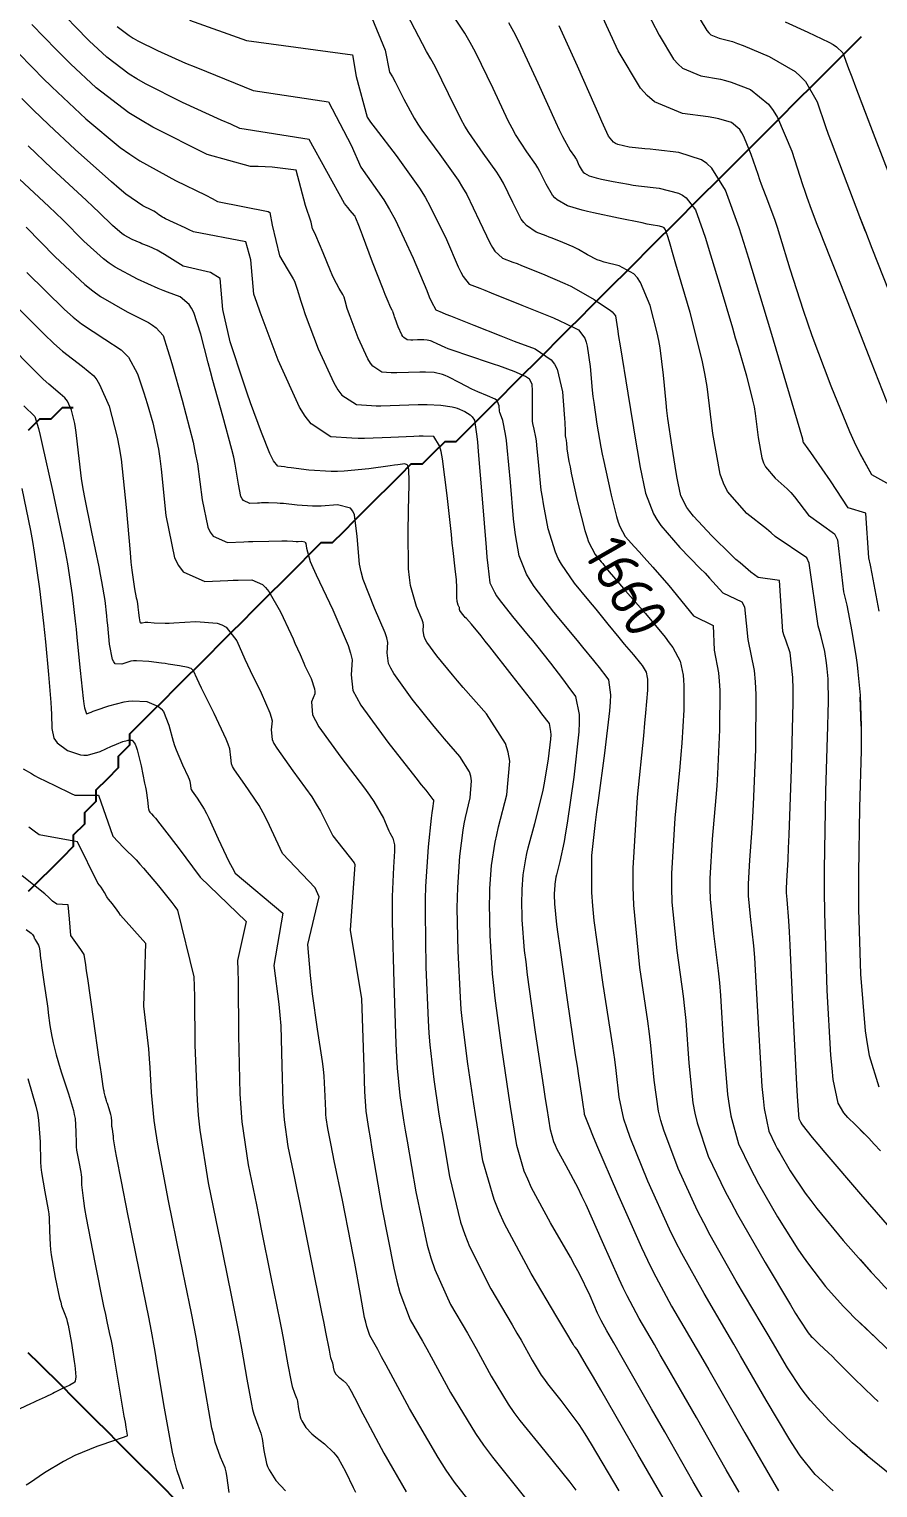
# Model space of a CAD drawing. Header units: millimetres. Extents: x 837475 to 838477, y 1189012 to 1191015.
# Drawn here: x 837751.1 to 837826.5, y 1190427 to 1190556.6 of the extents above; entities that cross this region are included whole.
import ezdxf

# ---------------------------------------------------------------- set-up
doc = ezdxf.new("R2010")
doc.units = ezdxf.units.MM
doc.header["$LTSCALE"] = 0.3
doc.layers.add('COTAS 10', color=7, linetype='Continuous', lineweight=9, true_color=0x6e3e2d)
doc.layers.add('COTAS INT', color=7, linetype='Continuous', lineweight=5, true_color=0x9fa19f)
doc.layers.add('DRENAJE', color=5, linetype='Continuous', lineweight=25)
doc.styles.get("Standard").update_dxf_attribs({"font": 'isocp2.shx', "bigfont": '@extfont2.shx'})

msp = doc.modelspace()

# ---------------------------------------------------------------- linework, layer by layer
at = {"layer": 'COTAS 10'}
for points in [[(837793.69, 1190557.23), (837794.12, 1190556.44), (837794.56, 1190555.58), (837796.29, 1190551.87), (837797.86, 1190548.4), (837798.19, 1190547.69), (837798.48, 1190547.1), (837799.17, 1190545.86), (837799.54, 1190545.34), (837799.63, 1190545.19), (837799.71, 1190545.05), (837799.97, 1190544.51), (837800.24, 1190544.05), (837800.33, 1190543.95), (837800.44, 1190543.86), (837800.86, 1190543.62), (837801.48, 1190543.44), (837801.7, 1190543.38), (837801.94, 1190543.32), (837802.99, 1190543.1), (837804.33, 1190542.86), (837804.76, 1190542.79), (837805.22, 1190542.73), (837807.06, 1190542.51), (837808.78, 1190542.08), (837809.15, 1190541.89), (837809.47, 1190541.66), (837810.29, 1190540.58), (837810.95, 1190538.76), (837811.17, 1190538.06), (837811.42, 1190537.28), (837812.48, 1190533.77), (837813.57, 1190530.09), (837813.83, 1190529.2), (837814.08, 1190528.37), (837814.82, 1190525.83), (837815.37, 1190523.67), (837815.49, 1190523.08), (837815.59, 1190522.49), (837815.85, 1190520.36), (837816.18, 1190518.53), (837816.33, 1190518.11), (837816.51, 1190517.74), (837817.37, 1190516.74), (837818.45, 1190515.8), (837818.77, 1190515.46), (837819.09, 1190515.08), (837820.33, 1190513.44), (837822.65, 1190511.79), (837822.91, 1190511.26), (837823.43, 1190506.64), (837823.58, 1190506.05), (837823.73, 1190505.44), (837824.19, 1190503.11), (837824.55, 1190500.76), (837824.64, 1190500.14), (837824.71, 1190499.53), (837824.92, 1190497.44), (837825.01, 1190494.69), (837825.01, 1190493.66), (837825, 1190492.52), (837824.87, 1190487.44), (837824.77, 1190481.63), (837824.77, 1190480.02), (837824.78, 1190478.42), (837824.95, 1190472.64), (837825.36, 1190467.6), (837825.53, 1190466.46), (837825.72, 1190465.43), (837826.59, 1190462.64)], [(837818.26, 1190557.29), (837820.28, 1190556.38), (837822.14, 1190555.49), (837822.51, 1190555.28), (837822.81, 1190555.09), (837823.37, 1190554.56), (837823.89, 1190553.14), (837824.17, 1190552.4), (837824.51, 1190551.51), (837826.23, 1190547.01), (837828.32, 1190541.56)], [(837758.94, 1190556.88), (837759.99, 1190556.09), (837760.36, 1190555.85), (837760.77, 1190555.62), (837762.51, 1190554.74), (837765.01, 1190553.64), (837765.9, 1190553.27), (837766.86, 1190552.88), (837771.01, 1190551.21), (837777.71, 1190550.2), (837779.71, 1190546.35), (837780.57, 1190544.38), (837782.6, 1190541.47), (837783.11, 1190540.61), (837783.61, 1190539.72), (837785.21, 1190536.3), (837786.42, 1190533.42), (837786.65, 1190532.86), (837786.85, 1190532.42), (837787.22, 1190531.69), (837787.8, 1190531.46), (837788.13, 1190531.32), (837788.53, 1190531.16), (837790.6, 1190530.33), (837792.99, 1190529.39), (837793.6, 1190529.15), (837794.18, 1190528.93), (837796.06, 1190528.23), (837797.48, 1190527.27), (837797.77, 1190526.88), (837798.01, 1190526.44), (837798.49, 1190524.41), (837798.63, 1190522.44), (837798.66, 1190522.03), (837798.68, 1190521.68), (837798.71, 1190520.93), (837798.71, 1190520.62), (837798.72, 1190520.55), (837798.72, 1190520.5), (837798.76, 1190520.34), (837798.8, 1190520.12), (837798.82, 1190520.02), (837798.83, 1190519.9), (837798.88, 1190519.34), (837799.05, 1190518.21), (837799.15, 1190517.74), (837799.25, 1190517.19), (837799.78, 1190514.76), (837799.81, 1190514.64), (837800.46, 1190512.09), (837800.63, 1190511.55), (837800.8, 1190511.08), (837801.38, 1190509.95), (837801.91, 1190509.31), (837802.05, 1190509.14), (837802.19, 1190508.98), (837802.64, 1190508.42), (837803.39, 1190507.53), (837803.72, 1190507.15), (837804.09, 1190506.72), (837805.85, 1190504.7), (837807.6, 1190502.6), (837807.96, 1190502.11), (837808.27, 1190501.68), (837808.94, 1190500.46), (837809.19, 1190499.23), (837809.22, 1190498.79), (837809.25, 1190498.3), (837809.25, 1190496.14), (837809.07, 1190493.17), (837808.99, 1190492.17), (837808.9, 1190491.08), (837808.46, 1190486.51), (837808.16, 1190481.6), (837808.16, 1190480.31), (837808.2, 1190479.05), (837808.63, 1190474.74), (837809.2, 1190470.7), (837809.32, 1190469.61), (837809.43, 1190468.53), (837809.7, 1190464.74), (837810.07, 1190461.21), (837810.24, 1190460.3), (837810.45, 1190459.42), (837811.43, 1190456.47), (837812.92, 1190453.34), (837813.45, 1190452.34), (837814.02, 1190451.29), (837816.47, 1190447.02), (837818.74, 1190443.24), (837819.19, 1190442.49), (837819.57, 1190441.88), (837820.29, 1190440.76), (837820.58, 1190440.45), (837820.68, 1190440.34), (837820.8, 1190440.23), (837821.29, 1190439.77), (837822.1, 1190438.99), (837822.42, 1190438.68), (837822.78, 1190438.32), (837824.39, 1190436.71), (837826.1, 1190435.05), (837826.52, 1190434.66)], [(837824.92, 1190550.42), (837826.23, 1190547.01)], [(837812.6, 1190423.21), (837810.1, 1190427.52), (837807.56, 1190431.96), (837806.4, 1190434), (837804.74, 1190436.91), (837803.54, 1190439), (837803.27, 1190439.46), (837803.04, 1190439.87), (837802.42, 1190440.93), (837801.92, 1190441.85), (837801.77, 1190442.17), (837801.6, 1190442.52), (837800.93, 1190444.04), (837799.95, 1190446.07), (837799.59, 1190446.75), (837799.19, 1190447.48), (837797.43, 1190450.53), (837795.74, 1190453.65), (837795.39, 1190454.42), (837795.09, 1190455.15), (837794.42, 1190457.43), (837794, 1190459.98), (837793.86, 1190460.88), (837793.71, 1190461.86), (837793.08, 1190466.09), (837792.49, 1190470.52), (837792.37, 1190471.63), (837792.27, 1190472.69), (837792.05, 1190476.09), (837792.01, 1190478.91), (837792.02, 1190479.6), (837792.04, 1190480.26), (837792.18, 1190482.32), (837792.51, 1190484.38), (837792.64, 1190485.04), (837792.8, 1190485.75), (837793.54, 1190488.59), (837793.8, 1190491.58), (837793.65, 1190492.38), (837793.41, 1190493.15), (837791.73, 1190495.8), (837789.66, 1190498.14), (837789.17, 1190498.71), (837788.71, 1190499.25), (837787.33, 1190500.93), (837786.44, 1190502.16), (837786.29, 1190502.42), (837786.18, 1190502.65), (837786.12, 1190503.16), (837786.15, 1190503.67), (837786.1, 1190503.88), (837786.02, 1190504.13), (837785.5, 1190505.32), (837784.97, 1190507.2), (837784.88, 1190507.9), (837784.81, 1190508.67), (837784.76, 1190512.07), (837784.84, 1190515.28), (837784.85, 1190515.92), (837784.85, 1190516.46), (837784.83, 1190517.52), (837784.75, 1190517.83), (837784.72, 1190517.88), (837784.68, 1190517.93), (837784.49, 1190518), (837783.86, 1190517.93), (837783.55, 1190517.89), (837783.17, 1190517.83), (837781.29, 1190517.56), (837779.08, 1190517.35), (837778.49, 1190517.32), (837777.92, 1190517.32), (837775.95, 1190517.46), (837774.38, 1190517.66), (837774.05, 1190517.7), (837773.78, 1190517.74), (837773.2, 1190517.81), (837772.81, 1190518.28), (837772.66, 1190518.57), (837772.5, 1190518.93), (837771.74, 1190520.79), (837770.78, 1190523.43), (837770.48, 1190524.28), (837770.17, 1190525.19), (837768.95, 1190528.87), (837768.3, 1190531.72), (837768.08, 1190534.49), (837767.22, 1190535.02), (837764.79, 1190535.59), (837763.14, 1190536.61), (837762.79, 1190536.82), (837762.49, 1190536.99), (837761.77, 1190537.34), (837761.29, 1190537.52), (837761.13, 1190537.58), (837760.96, 1190537.65), (837760.27, 1190537.95), (837759.54, 1190538.35), (837759.35, 1190538.48), (837759.16, 1190538.62), (837758.52, 1190539.19), (837757.33, 1190540.35), (837756.79, 1190540.86), (837756.16, 1190541.45), (837753.13, 1190544.26), (837751.02, 1190546.27)], [(837791.58, 1190424.04), (837788.89, 1190427.5), (837788.16, 1190428.56), (837787.44, 1190429.67), (837784.89, 1190434.04), (837782.83, 1190437.88), (837782.41, 1190438.64), (837782.07, 1190439.28), (837781.38, 1190440.53), (837781.1, 1190441.34), (837781.01, 1190441.71), (837780.91, 1190442.14), (837780.53, 1190444.18), (837780.03, 1190446.95), (837779.86, 1190447.84), (837779.68, 1190448.77), (837778.93, 1190452.57), (837778.21, 1190456.06), (837777.93, 1190457.44), (837777.63, 1190458.93), (837777.49, 1190459.88), (837777.47, 1190460.18), (837777.45, 1190460.51), (837777.41, 1190461.81), (837777.31, 1190463.59), (837777.24, 1190464.21), (837777.16, 1190464.88), (837776.73, 1190467.77), (837776.28, 1190470.89), (837776.18, 1190471.72), (837776.09, 1190472.52), (837775.87, 1190475.28), (837776.87, 1190479.51), (837776.5, 1190480.31), (837773.6, 1190483.36), (837772.25, 1190486.3), (837771.89, 1190486.99), (837771.53, 1190487.63), (837770.28, 1190489.52), (837769.34, 1190490.82), (837769.18, 1190491.1), (837769.07, 1190491.34), (837769.01, 1190491.9), (837768.93, 1190492.69), (837768.79, 1190493.08), (837768.61, 1190493.54), (837767.55, 1190495.81), (837766.43, 1190498.07), (837766.21, 1190498.52), (837766.03, 1190498.89), (837765.72, 1190499.6), (837765.5, 1190499.81), (837765.38, 1190499.86), (837765.23, 1190499.91), (837764.46, 1190500.06), (837763.47, 1190500.21), (837763.18, 1190500.25), (837762.88, 1190500.29), (837761.74, 1190500.45), (837760.65, 1190500.51), (837760.39, 1190500.49), (837760.13, 1190500.46), (837759.35, 1190500.19), (837758.76, 1190500.23), (837758.63, 1190500.4), (837758.52, 1190500.62), (837758.25, 1190501.98), (837758.09, 1190503.66), (837758.05, 1190504.09), (837758, 1190504.5), (837757.85, 1190505.85), (837757.58, 1190507.54), (837757.46, 1190508.17), (837757.33, 1190508.86), (837756.68, 1190511.94), (837756.03, 1190515.17), (837755.89, 1190515.96), (837755.77, 1190516.7), (837755.49, 1190519), (837755.3, 1190520.79), (837755.23, 1190521.22), (837755.16, 1190521.61), (837754.86, 1190522.77), (837754.51, 1190523.57), (837754.4, 1190523.74), (837754.29, 1190523.89), (837753.87, 1190524.24), (837752.85, 1190525.08), (837752.37, 1190525.54), (837751.8, 1190526.09), (837749.01, 1190528.93)], [(837825.01, 1190494.69), (837824.92, 1190497.27)], [(837764.83, 1190426.86), (837764.22, 1190428.58), (837764.04, 1190429.31), (837763.85, 1190430.15), (837763.13, 1190434.08), (837762.49, 1190437.95), (837762.36, 1190438.74), (837762.24, 1190439.43), (837761.98, 1190440.9), (837761.73, 1190442.15), (837761.49, 1190443.3), (837760.9, 1190446.23), (837760.22, 1190449.57), (837760.05, 1190450.44), (837759.88, 1190451.3), (837759.3, 1190454.21), (837758.86, 1190456.48), (837758.77, 1190456.93), (837758.71, 1190457.3), (837758.61, 1190458), (837758.6, 1190458.22), (837758.59, 1190458.29), (837758.58, 1190458.37), (837758.53, 1190458.68), (837758.47, 1190459.02), (837758.46, 1190459.11), (837758.45, 1190459.21), (837758.44, 1190459.55), (837758.42, 1190459.94), (837758.4, 1190460.05), (837758.37, 1190460.18), (837758.23, 1190460.67), (837758.06, 1190461.16), (837758.02, 1190461.28), (837757.98, 1190461.4), (837757.86, 1190461.8), (837757.78, 1190462.16), (837757.76, 1190462.25), (837757.74, 1190462.34), (837757.69, 1190462.66), (837757.53, 1190463.77), (837757.45, 1190464.36), (837757.34, 1190465.07), (837756.82, 1190468.69), (837756.31, 1190472.25), (837756.21, 1190472.93), (837756.13, 1190473.49), (837756.01, 1190474.39), (837755.82, 1190474.67), (837755.71, 1190474.84), (837755.56, 1190475.04), (837754.81, 1190476.09), (837754.69, 1190477.56), (837754.58, 1190478.8), (837753.58, 1190478.87), (837753.17, 1190479.15), (837752.87, 1190479.46), (837752.49, 1190479.8), (837750.49, 1190481.39)]]:
    msp.add_lwpolyline(points, dxfattribs=at)
at = {"layer": 'COTAS INT'}
for points in [[(837828.36, 1190449.21), (837824.98, 1190453.09), (837821.81, 1190456.8), (837821.19, 1190457.54), (837820.69, 1190458.14), (837819.8, 1190459.25), (837819.65, 1190459.49), (837819.62, 1190459.55), (837819.59, 1190459.61), (837819.5, 1190459.79), (837819.38, 1190461.35), (837819.33, 1190462.27), (837819.27, 1190463.4), (837818.98, 1190469.27), (837818.69, 1190475.23), (837818.63, 1190476.41), (837818.57, 1190477.4), (837818.43, 1190479.27), (837818.37, 1190479.87), (837818.37, 1190480.04), (837818.37, 1190480.22), (837818.41, 1190480.9), (837818.52, 1190482.85), (837818.56, 1190483.84), (837818.61, 1190485.02), (837818.83, 1190490.87), (837818.96, 1190496.78), (837818.96, 1190497.99), (837818.94, 1190499.02), (837818.71, 1190501.2), (837818.31, 1190502.34), (837818.18, 1190502.71), (837818.04, 1190503.1), (837817.74, 1190507.64), (837815.85, 1190507.92), (837815.22, 1190508.39), (837814.25, 1190509.2), (837813.89, 1190509.52), (837813.49, 1190509.89), (837811.75, 1190511.6), (837810.11, 1190513.36), (837809.78, 1190513.76), (837809.51, 1190514.13), (837808.98, 1190515.16), (837808.75, 1190516.3), (837808.67, 1190516.75), (837808.59, 1190517.24), (837808.22, 1190519.49), (837807.85, 1190522.05), (837807.76, 1190522.75), (837807.68, 1190523.44), (837807.45, 1190525.89), (837807.15, 1190528.31), (837807.03, 1190528.98), (837806.9, 1190529.66), (837806.28, 1190532.1), (837805.42, 1190534.14), (837805.13, 1190534.55), (837804.81, 1190534.9), (837803.5, 1190535.62), (837802.18, 1190535.95), (837801.86, 1190536.05), (837801.57, 1190536.16), (837800.69, 1190536.6), (837799.9, 1190537.06), (837799.67, 1190537.18), (837799.43, 1190537.3), (837798.51, 1190537.7), (837797.55, 1190538.07), (837797.29, 1190538.17), (837797.04, 1190538.27), (837796.13, 1190538.59), (837795.27, 1190539.19), (837795.04, 1190539.45), (837794.82, 1190539.76), (837794.07, 1190541.23), (837793.23, 1190542.97), (837792.95, 1190543.45), (837792.66, 1190543.93), (837791.44, 1190545.64), (837790.16, 1190547.47), (837789.82, 1190548.03), (837789.49, 1190548.62), (837788.36, 1190550.91), (837787.16, 1190553.33), (837786.79, 1190554), (837786.39, 1190554.67), (837784.32, 1190558.63)], [(837826.72, 1190456.94), (837826.17, 1190457.55), (837825.69, 1190458.07), (837824.5, 1190459.24), (837823.81, 1190459.9), (837823.64, 1190460.1), (837823.47, 1190460.32), (837822.96, 1190461.19), (837822.53, 1190463.28), (837822.42, 1190464.28), (837822.32, 1190465.45), (837821.98, 1190471.19), (837821.77, 1190478.1), (837821.76, 1190480.02), (837821.75, 1190481.95), (837821.88, 1190488.91), (837822.05, 1190494.69), (837822.08, 1190495.87), (837822.1, 1190496.86), (837822.09, 1190498.91), (837822, 1190499.8), (837821.97, 1190500.06), (837821.94, 1190500.32), (837821.78, 1190501.32), (837821.47, 1190502.65), (837821.34, 1190503.11), (837821.18, 1190503.62), (837820.39, 1190509.18), (837820.17, 1190509.66), (837817.38, 1190511.54), (837817.01, 1190511.89), (837816.61, 1190512.24), (837814.84, 1190513.6), (837813.15, 1190515.56), (837812.79, 1190516.29), (837812.49, 1190517.1), (837811.84, 1190520.72), (837811.33, 1190524.89), (837811.12, 1190526.05), (837810.89, 1190527.22), (837809.82, 1190531.46), (837808.56, 1190535.75), (837808.38, 1190536.38), (837807.98, 1190537.74), (837807.81, 1190538.3), (837807.77, 1190538.42), (837807.73, 1190538.53), (837807.63, 1190538.82), (837807.5, 1190539), (837807.44, 1190539.03), (837807.38, 1190539.06), (837807.11, 1190539.13), (837806.36, 1190539.26), (837805.99, 1190539.33), (837805.56, 1190539.42), (837803.46, 1190539.84), (837801.22, 1190540.33), (837800.7, 1190540.45), (837800.23, 1190540.57), (837798.92, 1190540.96), (837798.01, 1190541.47), (837797.8, 1190541.66), (837797.6, 1190541.88), (837797.02, 1190542.87), (837796.47, 1190544.01), (837796.29, 1190544.32), (837796.1, 1190544.63), (837795.31, 1190545.75), (837794.32, 1190547.28), (837794, 1190547.86), (837793.67, 1190548.51), (837792.33, 1190551.39), (837790.76, 1190554.6), (837790.29, 1190555.45), (837789.8, 1190556.29), (837787.88, 1190559.19)], [(837805.7, 1190558.73), (837807.06, 1190556.12), (837808.34, 1190553.97), (837808.74, 1190553.54), (837809.15, 1190553.18), (837810.77, 1190552.51), (837812.5, 1190552.2), (837812.97, 1190552.08), (837813.45, 1190551.94), (837815.17, 1190551.29), (837816.78, 1190549.98), (837817.19, 1190549.43), (837817.58, 1190548.79), (837818.84, 1190545.8), (837819.81, 1190542.85), (837820.01, 1190542.25), (837820.19, 1190541.73), (837820.57, 1190540.64), (837821.08, 1190539.32), (837821.34, 1190538.67), (837821.64, 1190537.89), (837823.17, 1190534.02), (837824.95, 1190529.47), (837825.43, 1190528.25), (837825.9, 1190527.06), (837827.51, 1190522.91)], [(837822.52, 1190426.73), (837820.92, 1190428.17), (837819.6, 1190429.83), (837819.15, 1190430.5), (837818.66, 1190431.26), (837816.57, 1190434.77), (837814.3, 1190438.72), (837813.69, 1190439.75), (837813.1, 1190440.77), (837811.05, 1190444.25), (837809.07, 1190447.82), (837808.53, 1190448.88), (837807.99, 1190449.98), (837806.05, 1190454.25), (837804.49, 1190458.14), (837804.19, 1190458.99), (837803.94, 1190459.75), (837803.51, 1190461.72), (837803.26, 1190464.07), (837803.12, 1190465.07), (837802.95, 1190466.24), (837802.09, 1190471.72), (837801.3, 1190477.42), (837801.17, 1190478.73), (837801.08, 1190479.92), (837801.09, 1190483.2), (837801.42, 1190486.12), (837801.54, 1190487.07), (837801.67, 1190488.09), (837802.24, 1190492.28), (837802.69, 1190496.07), (837802.74, 1190496.84), (837802.76, 1190497.49), (837802.6, 1190498.8), (837802.18, 1190499.38), (837802.04, 1190499.56), (837801.89, 1190499.75), (837801.26, 1190500.54), (837800.3, 1190501.72), (837799.93, 1190502.16), (837799.52, 1190502.65), (837797.7, 1190504.83), (837795.96, 1190507.11), (837795.6, 1190507.67), (837795.29, 1190508.2), (837794.62, 1190509.84), (837794.31, 1190511.71), (837794.22, 1190512.38), (837794.14, 1190513.13), (837793.85, 1190516.37), (837793.57, 1190519.46), (837793.5, 1190520.1), (837793.43, 1190520.65), (837793.17, 1190521.85), (837792.97, 1190522.42), (837792.93, 1190522.56), (837792.9, 1190522.7), (837792.86, 1190523.17), (837792.71, 1190523.56), (837792.61, 1190523.66), (837792.49, 1190523.76), (837791.83, 1190524.06), (837790.95, 1190524.4), (837790.69, 1190524.52), (837790.42, 1190524.65), (837789.36, 1190525.22), (837788.33, 1190525.75), (837788.07, 1190525.85), (837787.83, 1190525.94), (837787.07, 1190526.12), (837786.31, 1190526.16), (837786.07, 1190526.17), (837785.82, 1190526.16), (837784.8, 1190526.12), (837783.77, 1190526.09), (837783.51, 1190526.09), (837783.26, 1190526.1), (837782.43, 1190526.16), (837781.64, 1190526.68), (837781.42, 1190526.97), (837781.19, 1190527.34), (837780.33, 1190529.21), (837779.62, 1190531.12), (837779.48, 1190531.5), (837779.37, 1190531.83), (837779.18, 1190532.49), (837779.08, 1190532.82), (837779.03, 1190532.94), (837778.96, 1190533.07), (837778.64, 1190533.61), (837778.18, 1190534.48), (837778.03, 1190534.8), (837777.88, 1190535.16), (837777.23, 1190536.77), (837776.58, 1190538.32), (837776.42, 1190538.64), (837776.27, 1190538.91), (837776.16, 1190539.49), (837775.66, 1190540.98), (837774.83, 1190544.12), (837772.68, 1190544.37), (837771.44, 1190544.45), (837770.78, 1190544.45), (837766.92, 1190545.5), (837762.11, 1190547.94), (837761, 1190548.58), (837759.97, 1190549.22), (837757.06, 1190551.42), (837754.79, 1190553.58), (837754.17, 1190554.19), (837753.55, 1190554.8), (837751.35, 1190557.06)], [(837825.53, 1190429.86), (837824.86, 1190430.44), (837824.22, 1190431), (837822.17, 1190432.93), (837820.47, 1190434.78), (837820.06, 1190435.3), (837819.67, 1190435.81), (837818.46, 1190437.65), (837817.12, 1190439.95), (837816.65, 1190440.75), (837816.14, 1190441.62), (837813.92, 1190445.36), (837811.6, 1190449.45), (837811.03, 1190450.54), (837810.48, 1190451.62), (837808.74, 1190455.36), (837807.47, 1190458.78), (837807.21, 1190459.65), (837807.01, 1190460.48), (837806.61, 1190463.23), (837806.34, 1190466.3), (837806.22, 1190467.34), (837806.07, 1190468.47), (837805.36, 1190473.23), (837804.81, 1190478.78), (837804.76, 1190480.4), (837804.76, 1190482.06), (837805.14, 1190488.38), (837805.7, 1190493.83), (837805.8, 1190494.95), (837805.89, 1190495.89), (837806.05, 1190497.9), (837806.05, 1190498.14), (837806.06, 1190498.69), (837806.05, 1190498.87), (837806.03, 1190499.03), (837805.94, 1190499.49), (837805.69, 1190499.93), (837805.58, 1190500.09), (837805.45, 1190500.27), (837804.81, 1190501.04), (837803.99, 1190501.99), (837803.75, 1190502.28), (837803.5, 1190502.58), (837803.5, 1190502.58), (837802.53, 1190503.76), (837801.46, 1190505.08), (837801.14, 1190505.47), (837800.81, 1190505.87), (837799.54, 1190507.39), (837798.38, 1190509.09), (837798.11, 1190509.61), (837797.87, 1190510.15), (837797.21, 1190512.24), (837796.78, 1190514.45), (837796.69, 1190515.06), (837796.6, 1190515.67), (837796.37, 1190517.86), (837796.2, 1190519.68), (837796.16, 1190520.06), (837796.11, 1190520.38), (837795.96, 1190521.09), (837795.85, 1190521.61), (837795.83, 1190521.8), (837795.82, 1190522.02), (837795.81, 1190523.02), (837795.83, 1190524.04), (837795.83, 1190524.27), (837795.83, 1190524.49), (837795.8, 1190525.08), (837795.54, 1190525.53), (837795.38, 1190525.66), (837795.19, 1190525.78), (837794.19, 1190526.23), (837792.84, 1190526.71), (837792.43, 1190526.85), (837791.99, 1190527), (837790.26, 1190527.58), (837788.68, 1190528.12), (837788.34, 1190528.24), (837788.05, 1190528.35), (837787.34, 1190528.67), (837786.95, 1190528.87), (837786.85, 1190528.91), (837786.76, 1190528.95), (837786.47, 1190529.01), (837786.17, 1190529.03), (837786.08, 1190529.03), (837785.99, 1190529.03), (837785.6, 1190529.02), (837785.2, 1190529), (837785.1, 1190529), (837785.01, 1190529.01), (837784.69, 1190529.03), (837784.39, 1190529.23), (837784.3, 1190529.34), (837784.21, 1190529.48), (837783.89, 1190530.2), (837783.61, 1190530.93), (837783.56, 1190531.07), (837783.52, 1190531.2), (837783.45, 1190531.45), (837783.41, 1190531.58), (837783.39, 1190531.62), (837783.36, 1190531.67), (837783.24, 1190531.88), (837782.9, 1190532.65), (837782.74, 1190533.05), (837782.55, 1190533.53), (837781.62, 1190535.95), (837780.71, 1190538.34), (837780.53, 1190538.81), (837780.39, 1190539.19), (837780.13, 1190539.86), (837780.08, 1190539.97), (837780.07, 1190540), (837780.06, 1190540.02), (837780.01, 1190540.09), (837779.63, 1190540.54), (837779.41, 1190540.81), (837779.13, 1190541.14), (837775.99, 1190546.85), (837769.83, 1190547.83), (837769.01, 1190548.19), (837768.15, 1190548.56), (837764.72, 1190550.12), (837761.44, 1190551.78), (837760.68, 1190552.22), (837759.98, 1190552.65), (837758, 1190554.15), (837756.45, 1190555.62), (837756.03, 1190556.04), (837755.6, 1190556.46), (837754.1, 1190558)], [(837765.36, 1190557.45), (837770.41, 1190555.65), (837779.84, 1190554.36), (837780.16, 1190552.44), (837781.12, 1190548.83), (837781.44, 1190548.38), (837781.83, 1190547.85), (837783.71, 1190545.41), (837785.78, 1190542.52), (837786.27, 1190541.71), (837786.74, 1190540.9), (837788.17, 1190537.95), (837789.22, 1190535.53), (837789.45, 1190535.06), (837789.66, 1190534.67), (837790.19, 1190533.99), (837791.13, 1190533.62), (837791.59, 1190533.44), (837792.15, 1190533.22), (837794.88, 1190532.13), (837797.67, 1190530.98), (837798.25, 1190530.72), (837798.76, 1190530.5), (837799.91, 1190529.91), (837800.45, 1190529.17), (837800.57, 1190528.84), (837800.67, 1190528.46), (837800.93, 1190526.65), (837801.12, 1190524.55), (837801.19, 1190524), (837801.25, 1190523.45), (837801.52, 1190521.53), (837801.88, 1190519.5), (837802.01, 1190518.88), (837802.14, 1190518.22), (837802.7, 1190515.63), (837802.8, 1190515.24), (837803.28, 1190513.32), (837803.43, 1190512.84), (837803.57, 1190512.44), (837804.04, 1190511.55), (837804.89, 1190510.62), (837805.28, 1190510.19), (837805.73, 1190509.68), (837806.49, 1190508.82), (837807.92, 1190507.19), (837810.12, 1190504.49), (837811.87, 1190503.63), (837811.94, 1190501.44), (837812.34, 1190499.43), (837812.41, 1190498.7), (837812.45, 1190497.9), (837812.44, 1190494.38), (837812.25, 1190490.45), (837812.18, 1190489.39), (837812.1, 1190488.34), (837811.77, 1190484.64), (837811.56, 1190481.14), (837811.56, 1190480.22), (837811.59, 1190479.32), (837811.9, 1190476.25), (837812.32, 1190472.93), (837812.42, 1190471.88), (837812.52, 1190470.76), (837812.79, 1190466.25), (837813.14, 1190461.94), (837813.27, 1190460.96), (837813.42, 1190460.06), (837814.12, 1190457.58), (837815.15, 1190455.43), (837815.5, 1190454.75), (837815.9, 1190454.02), (837817.58, 1190451.09), (837819.39, 1190448.21), (837819.86, 1190447.51), (837820.32, 1190446.86), (837821.85, 1190444.87), (837823.42, 1190443.14), (837823.9, 1190442.64), (837824.4, 1190442.14), (837826.34, 1190440.28), (837828.04, 1190438.67)], [(837781.55, 1190557.67), (837782.72, 1190554.79), (837783.13, 1190552.83), (837783.39, 1190552.41), (837783.63, 1190551.98), (837784.4, 1190550.43), (837785.3, 1190548.73), (837785.63, 1190548.2), (837785.99, 1190547.66), (837787.58, 1190545.52), (837789.22, 1190543.22), (837789.61, 1190542.58), (837789.98, 1190541.94), (837791.12, 1190539.59), (837792.02, 1190537.65), (837792.25, 1190537.25), (837792.46, 1190536.93), (837793.16, 1190536.29), (837794.08, 1190535.95), (837794.45, 1190535.81), (837794.85, 1190535.65), (837796.69, 1190534.91), (837798.7, 1190534.04), (837799.21, 1190533.79), (837799.7, 1190533.54), (837801.3, 1190532.62), (837802.48, 1190531.83), (837802.7, 1190531.66), (837802.89, 1190531.52), (837803.19, 1190531.18), (837803.36, 1190530), (837803.46, 1190529.33), (837803.59, 1190528.51), (837804.27, 1190524.3), (837805.01, 1190519.77), (837805.19, 1190518.76), (837805.35, 1190517.84), (837805.84, 1190515.4), (837806.55, 1190513.57), (837806.86, 1190513.05), (837807.22, 1190512.52), (837808.91, 1190510.56), (837810.71, 1190508.72), (837811.14, 1190508.28), (837811.54, 1190507.85), (837812.73, 1190506.55), (837814.4, 1190505.74), (837814.64, 1190505.31), (837814.94, 1190502.41), (837815.5, 1190499.63), (837815.59, 1190498.62), (837815.65, 1190497.51), (837815.63, 1190492.63), (837815.43, 1190487.74), (837815.37, 1190486.61), (837815.31, 1190485.6), (837815.09, 1190482.77), (837814.97, 1190480.68), (837814.97, 1190480.13), (837814.98, 1190479.6), (837815.16, 1190477.76), (837815.45, 1190475.16), (837815.53, 1190474.14), (837815.6, 1190473), (837815.89, 1190467.76), (837816.2, 1190462.67), (837816.3, 1190461.61), (837816.4, 1190460.7), (837816.81, 1190458.69), (837817.37, 1190457.52), (837817.56, 1190457.15), (837817.77, 1190456.76), (837818.69, 1190455.17), (837820.04, 1190453.17), (837820.53, 1190452.52), (837821.06, 1190451.83), (837823.42, 1190448.98), (837825.89, 1190446.17)], [(837828.09, 1190515.85), (837825.96, 1190517.04), (837824.79, 1190519.14), (837824.41, 1190519.95), (837824, 1190520.85), (837822.33, 1190524.92), (837820.67, 1190529.38), (837820.26, 1190530.53), (837819.88, 1190531.64), (837818.71, 1190535.32), (837817.79, 1190538.33), (837817.57, 1190539.03), (837817.36, 1190539.65), (837816.72, 1190541.39), (837816.17, 1190542.83), (837816.01, 1190543.27), (837815.85, 1190543.73), (837815.24, 1190545.51), (837814.59, 1190547.1), (837814.41, 1190547.43), (837814.22, 1190547.72), (837813.49, 1190548.35), (837812.37, 1190548.68), (837811.92, 1190548.77), (837811.42, 1190548.85), (837809.13, 1190549.16), (837806.64, 1190550.2), (837806.01, 1190550.75), (837805.4, 1190551.41), (837803.43, 1190554.72), (837801.9, 1190558.08)], [(837810.7, 1190557.52), (837811.29, 1190556.52), (837811.47, 1190556.33), (837811.66, 1190556.16), (837812.4, 1190555.85), (837813.57, 1190555.55), (837814.02, 1190555.39), (837814.53, 1190555.19), (837816.85, 1190554.22), (837819.14, 1190552.88), (837819.63, 1190552.45), (837820.06, 1190552), (837821.11, 1190550.18), (837821.85, 1190548), (837822.09, 1190547.32), (837822.35, 1190546.62), (837823.4, 1190543.82), (837824.87, 1190540.01), (837825.4, 1190538.66), (837825.97, 1190537.19), (837828.48, 1190530.82)], [(837748.59, 1190556.13), (837751.5, 1190553.15), (837752.31, 1190552.33), (837753.13, 1190551.53), (837756.13, 1190548.69), (837759.2, 1190546.14), (837760.06, 1190545.53), (837760.93, 1190544.95), (837764.11, 1190543.21), (837766.8, 1190541.9), (837767.37, 1190541.6), (837767.85, 1190541.32), (837772.34, 1190540.45), (837772.5, 1190540.36), (837772.68, 1190539.24), (837773.34, 1190536.51), (837774.04, 1190535.34), (837774.56, 1190534.46), (837774.67, 1190534.25), (837774.75, 1190534.06), (837774.91, 1190533.53), (837775.23, 1190532.46), (837775.41, 1190531.93), (837775.63, 1190531.3), (837776.78, 1190528.22), (837778.16, 1190525.2), (837778.53, 1190524.6), (837778.89, 1190524.12), (837780.17, 1190523.28), (837781.51, 1190523.19), (837781.92, 1190523.18), (837782.34, 1190523.18), (837784.01, 1190523.23), (837785.65, 1190523.29), (837786.06, 1190523.3), (837786.45, 1190523.29), (837787.67, 1190523.23), (837788.67, 1190523.07), (837788.91, 1190523.02), (837789.13, 1190522.95), (837789.8, 1190522.67), (837790.28, 1190522.36), (837790.38, 1190522.27), (837790.47, 1190522.19), (837790.67, 1190521.89), (837790.85, 1190520.64), (837790.92, 1190519.96), (837790.99, 1190519.12), (837791.34, 1190514.89), (837791.69, 1190510.58), (837791.77, 1190509.71), (837791.84, 1190508.97), (837792.03, 1190507.44), (837792.43, 1190506.59), (837792.62, 1190506.28), (837792.86, 1190505.94), (837794.05, 1190504.43), (837795.44, 1190502.75), (837795.81, 1190502.3), (837796.17, 1190501.86), (837797.41, 1190500.29), (837798.47, 1190498.9), (837798.72, 1190498.57), (837798.95, 1190498.26), (837799.63, 1190497.32), (837799.95, 1190495.74), (837799.95, 1190495.02), (837799.92, 1190494.19), (837799.48, 1190490.16), (837798.89, 1190486.07), (837798.75, 1190485.2), (837798.62, 1190484.45), (837798.25, 1190482.65), (837798, 1190481.71), (837797.94, 1190481.48), (837797.9, 1190481.27), (837797.8, 1190480.65), (837797.76, 1190480.07), (837797.75, 1190479.89), (837797.75, 1190479.69), (837797.76, 1190478.9), (837797.95, 1190477.06), (837798.06, 1190476.21), (837798.2, 1190475.21), (837798.9, 1190470.36), (837799.62, 1190465.49), (837799.78, 1190464.48), (837799.91, 1190463.61), (837800.2, 1190461.67), (837800.33, 1190460.84), (837800.36, 1190460.67), (837800.38, 1190460.53), (837800.42, 1190460.2), (837800.87, 1190459.02), (837801.16, 1190458.34), (837801.51, 1190457.49), (837803.36, 1190453.15), (837805.49, 1190448.35), (837806.03, 1190447.22), (837806.54, 1190446.18), (837808.17, 1190443.15), (837810.06, 1190439.92), (837810.73, 1190438.76), (837811.47, 1190437.48), (837814.68, 1190431.88), (837817.66, 1190426.72)], [(837823.84, 1190514.11), (837822.28, 1190516.49), (837820.81, 1190518.62), (837820.53, 1190519.02), (837820.3, 1190519.35), (837819.91, 1190519.89), (837819.88, 1190519.92), (837819.88, 1190519.94), (837819.87, 1190519.95), (837819.86, 1190520.01), (837819.85, 1190520.08), (837819.84, 1190520.12), (837819.83, 1190520.2), (837816.99, 1190529.8), (837815.04, 1190536.26), (837814.58, 1190537.7), (837814.16, 1190538.98), (837812.95, 1190542.35), (837811.73, 1190544.3), (837811.3, 1190544.7), (837810.83, 1190545.02), (837808.82, 1190545.69), (837806.76, 1190545.91), (837806.27, 1190545.97), (837805.8, 1190546.02), (837804.41, 1190546.17), (837803.41, 1190546.4), (837803.2, 1190546.5), (837803.01, 1190546.61), (837802.56, 1190547.13), (837801.97, 1190548.45), (837801.7, 1190549.07), (837801.38, 1190549.81), (837799.81, 1190553.36), (837798.19, 1190556.94)], [(837814.17, 1190426.59), (837813.02, 1190428.59), (837810.37, 1190433.23), (837807.75, 1190437.81), (837807.17, 1190438.82), (837806.65, 1190439.72), (837805.29, 1190442.04), (837804.21, 1190444.05), (837803.87, 1190444.76), (837803.51, 1190445.53), (837802.04, 1190448.84), (837800.57, 1190452.15), (837800.21, 1190452.92), (837799.87, 1190453.62), (837798.81, 1190455.61), (837798.02, 1190457.05), (837797.86, 1190457.41), (837797.72, 1190457.75), (837797.41, 1190458.81), (837797.11, 1190460.71), (837796.98, 1190461.57), (837796.83, 1190462.59), (837796.09, 1190467.49), (837795.38, 1190472.59), (837795.24, 1190473.74), (837795.12, 1190474.76), (837794.9, 1190477.49), (837794.88, 1190479.3), (837794.89, 1190479.74), (837794.9, 1190480.17), (837794.99, 1190481.49), (837795.22, 1190482.89), (837795.32, 1190483.36), (837795.44, 1190483.88), (837796.01, 1190486.03), (837796.61, 1190488.38), (837796.75, 1190489), (837796.88, 1190489.62), (837797.25, 1190491.79), (837797.44, 1190493.55), (837797.46, 1190493.91), (837797.45, 1190494.23), (837797.32, 1190494.92), (837796.66, 1190495.78), (837796.34, 1190496.21), (837795.95, 1190496.71), (837794.02, 1190499.2), (837792.04, 1190501.73), (837791.62, 1190502.26), (837791.25, 1190502.72), (837790.39, 1190503.75), (837789.95, 1190504.25), (837789.85, 1190504.36), (837789.76, 1190504.46), (837789.52, 1190504.76), (837789.37, 1190504.96), (837789.35, 1190505), (837789.33, 1190505.04), (837789.32, 1190505.12), (837789.33, 1190505.2), (837789.32, 1190505.23), (837789.31, 1190505.27), (837789.22, 1190505.46), (837789.14, 1190505.76), (837789.12, 1190505.88), (837789.11, 1190506), (837789.1, 1190506.54), (837789.09, 1190507.25), (837789.08, 1190507.47), (837789.06, 1190507.71), (837788.95, 1190508.67), (837788.76, 1190510.31), (837788.69, 1190510.97), (837788.61, 1190511.72), (837788.25, 1190515.2), (837787.82, 1190518.47), (837787.69, 1190519.1), (837787.56, 1190519.61), (837787.04, 1190520.45), (837786.12, 1190520.47), (837785.74, 1190520.46), (837785.29, 1190520.45), (837783.22, 1190520.34), (837780.91, 1190520.27), (837780.33, 1190520.27), (837779.76, 1190520.28), (837777.91, 1190520.41), (837776.15, 1190521.57), (837775.64, 1190522.24), (837775.13, 1190523.05), (837773.22, 1190527.24), (837771.64, 1190531.49), (837771.33, 1190532.36), (837771.08, 1190533.08), (837770.79, 1190536.14), (837770.36, 1190537.75), (837765.71, 1190538.63), (837765.33, 1190538.81), (837764.98, 1190538.98), (837763.94, 1190539.45), (837763.23, 1190539.79), (837763.08, 1190539.87), (837762.94, 1190539.95), (837762.64, 1190540.16), (837762.32, 1190540.39), (837762.18, 1190540.47), (837762.01, 1190540.56), (837761.21, 1190540.95), (837759.71, 1190541.98), (837759.1, 1190542.48), (837758.41, 1190543.07), (837755.2, 1190545.95), (837752.87, 1190548.16), (837751.47, 1190549.49), (837750.45, 1190550.48)], [(837808.8, 1190423.71), (837805.17, 1190429.97), (837801.88, 1190435.71), (837801.24, 1190436.82), (837800.71, 1190437.72), (837799.77, 1190439.28), (837799.61, 1190439.48), (837799.57, 1190439.53), (837799.53, 1190439.59), (837799.42, 1190439.77), (837798.79, 1190440.84), (837798.43, 1190441.46), (837797.98, 1190442.2), (837795.7, 1190446.05), (837793.33, 1190450.46), (837792.83, 1190451.57), (837792.4, 1190452.63), (837791.42, 1190456.05), (837790.89, 1190459.25), (837790.74, 1190460.18), (837790.6, 1190461.13), (837790.06, 1190464.68), (837789.59, 1190468.44), (837789.49, 1190469.52), (837789.41, 1190470.61), (837789.2, 1190474.68), (837789.14, 1190478.51), (837789.16, 1190479.46), (837789.18, 1190480.35), (837789.37, 1190483.15), (837789.67, 1190485.44), (837789.76, 1190486.02), (837789.87, 1190486.56), (837790.28, 1190488.32), (837790.41, 1190489.84), (837790.33, 1190490.25), (837790.21, 1190490.64), (837789.36, 1190491.99), (837788, 1190493.57), (837787.56, 1190494.1), (837787.08, 1190494.67), (837785.14, 1190497.09), (837783.51, 1190499.37), (837783.23, 1190499.84), (837783.02, 1190500.26), (837782.91, 1190501.21), (837782.97, 1190502.14), (837782.87, 1190502.53), (837782.73, 1190503), (837781.78, 1190505.17), (837780.78, 1190507.72), (837780.59, 1190508.41), (837780.45, 1190509.1), (837780.25, 1190511.56), (837780.02, 1190513.47), (837779.86, 1190513.81), (837779.64, 1190514.08), (837778.49, 1190514.38), (837777.06, 1190514.25), (837776.67, 1190514.24), (837776.29, 1190514.24), (837774.91, 1190514.34), (837773.69, 1190514.48), (837773.41, 1190514.5), (837773.15, 1190514.52), (837772.38, 1190514.55), (837771.74, 1190514.53), (837771.56, 1190514.52), (837771.38, 1190514.52), (837770.71, 1190514.49), (837770.14, 1190514.74), (837770.03, 1190514.91), (837769.92, 1190515.11), (837769.7, 1190516.21), (837769.41, 1190517.98), (837769.28, 1190518.6), (837769.11, 1190519.29), (837768.31, 1190522.26), (837767.42, 1190525.42), (837767.21, 1190526.22), (837767, 1190526.99), (837766.36, 1190529.53), (837765.73, 1190531.46), (837765.54, 1190531.85), (837765.33, 1190532.18), (837764.51, 1190532.86), (837763.39, 1190533.27), (837763, 1190533.43), (837762.57, 1190533.61), (837760.74, 1190534.42), (837758.75, 1190535.5), (837758.23, 1190535.86), (837757.72, 1190536.24), (837755.98, 1190537.8), (837754.09, 1190539.7), (837753.48, 1190540.28), (837752.85, 1190540.9), (837750.25, 1190543.33)], [(837750.85, 1190539.04), (837753.43, 1190536.42), (837756.07, 1190533.95), (837756.77, 1190533.4), (837757.45, 1190532.89), (837759.82, 1190531.51), (837761.7, 1190530.56), (837762.08, 1190530.33), (837762.39, 1190530.11), (837763.01, 1190529.42), (837763.4, 1190528.18), (837763.57, 1190527.6), (837763.77, 1190526.93), (837764.71, 1190523.68), (837765.67, 1190519.94), (837765.87, 1190518.97), (837766.05, 1190518.02), (837766.48, 1190514.82), (837766.98, 1190512.39), (837767.2, 1190511.94), (837767.46, 1190511.57), (837768.72, 1190511.03), (837770.19, 1190511.08), (837770.6, 1190511.1), (837770.99, 1190511.11), (837772.39, 1190511.15), (837773.55, 1190511.17), (837773.8, 1190511.17), (837774.02, 1190511.16), (837774.53, 1190511.14), (837774.84, 1190511.12), (837774.93, 1190511.11), (837775.01, 1190511.12), (837775.33, 1190511.15), (837775.59, 1190511.08), (837775.64, 1190511.02), (837775.68, 1190510.94), (837775.73, 1190510.51), (837776.08, 1190509.34), (837776.31, 1190508.79), (837776.59, 1190508.15), (837778.07, 1190505.02), (837779.44, 1190501.85), (837779.65, 1190501.19), (837779.79, 1190500.6), (837779.71, 1190499.25), (837779.87, 1190497.87), (837780.17, 1190497.27), (837780.57, 1190496.57), (837782.96, 1190493.26), (837785.46, 1190490.09), (837785.94, 1190489.48), (837786.33, 1190488.99), (837786.97, 1190488.18), (837787.01, 1190488.13), (837787.01, 1190488.11), (837787.02, 1190488.1), (837787.01, 1190488.04), (837786.93, 1190487.38), (837786.89, 1190486.99), (837786.83, 1190486.5), (837786.56, 1190483.98), (837786.32, 1190480.44), (837786.29, 1190479.31), (837786.27, 1190478.12), (837786.34, 1190473.27), (837786.55, 1190468.54), (837786.62, 1190467.41), (837786.7, 1190466.37), (837787.04, 1190463.27), (837787.48, 1190460.4), (837787.63, 1190459.49), (837787.78, 1190458.53), (837788.43, 1190454.67), (837789.43, 1190450.59), (837789.81, 1190449.5), (837790.23, 1190448.43), (837792.12, 1190444.67), (837794, 1190441.47), (837794.42, 1190440.75), (837794.8, 1190440.1), (837795.79, 1190438.34), (837796.6, 1190437), (837796.87, 1190436.61), (837797.16, 1190436.22), (837798.34, 1190434.76), (837799.92, 1190432.61), (837800.46, 1190431.79), (837801.04, 1190430.87), (837803.49, 1190426.73)], [(837825.4, 1190538.66), (837824.92, 1190539.87)], [(837750.89, 1190535.02), (837754.25, 1190531.74), (837755.03, 1190531.05), (837755.76, 1190530.46), (837757.84, 1190529.08), (837759.29, 1190528.15), (837759.62, 1190527.83), (837759.92, 1190527.48), (837760.72, 1190526), (837761.29, 1190524.32), (837761.44, 1190523.85), (837761.59, 1190523.37), (837762.11, 1190521.65), (837762.59, 1190519.32), (837762.72, 1190518.48), (837762.84, 1190517.54), (837763.26, 1190513.43), (837764.03, 1190509.67), (837764.38, 1190508.97), (837764.78, 1190508.4), (837766.72, 1190507.56), (837768.77, 1190507.64), (837769.24, 1190507.66), (837769.67, 1190507.68), (837770.88, 1190507.71), (837771.83, 1190507.29), (837772.11, 1190507.01), (837772.39, 1190506.67), (837773.43, 1190504.85), (837774.35, 1190502.9), (837774.55, 1190502.46), (837774.72, 1190502.07), (837775.17, 1190501.06), (837775.51, 1190500.29), (837775.61, 1190500.06), (837775.72, 1190499.83), (837776.17, 1190498.92), (837776.46, 1190498.01), (837776.48, 1190497.78), (837776.47, 1190497.56), (837776.18, 1190496.85), (837776.29, 1190495.7), (837776.53, 1190495.21), (837776.85, 1190494.64), (837778.79, 1190491.94), (837780.9, 1190489.17), (837781.34, 1190488.55), (837781.72, 1190487.99), (837782.57, 1190486.51), (837782.97, 1190485.6), (837783.07, 1190485.39), (837783.16, 1190485.21), (837783.42, 1190484.74), (837783.56, 1190484.14), (837783.57, 1190483.88), (837783.57, 1190483.58), (837783.46, 1190482.16), (837783.36, 1190479.55), (837783.35, 1190478.51), (837783.36, 1190477.32), (837783.49, 1190471.87), (837783.69, 1190466.46), (837783.74, 1190465.3), (837783.8, 1190464.29), (837784.02, 1190461.87), (837784.37, 1190459.66), (837784.51, 1190458.79), (837784.67, 1190457.8), (837785.44, 1190453.29), (837786.46, 1190448.56), (837786.78, 1190447.43), (837787.13, 1190446.39), (837788.54, 1190443.29), (837790.03, 1190440.74), (837790.42, 1190440.05), (837790.81, 1190439.36), (837792.15, 1190436.91), (837793.67, 1190434.41), (837794.17, 1190433.69), (837794.7, 1190432.96), (837796.91, 1190430.24), (837799.13, 1190427.5), (837799.68, 1190426.77)], [(837748.34, 1190533.64), (837752.43, 1190529.53), (837753.3, 1190528.71), (837754.06, 1190528.02), (837755.85, 1190526.66), (837756.86, 1190525.83), (837757.12, 1190525.48), (837757.37, 1190525.07), (837758.22, 1190523.15), (837758.94, 1190520.39), (837759.11, 1190519.45), (837759.27, 1190518.43), (837759.73, 1190514.14), (837760.07, 1190510.12), (837760.15, 1190509.28), (837760.23, 1190508.55), (837760.46, 1190506.89), (837760.63, 1190506.09), (837760.67, 1190505.92), (837760.7, 1190505.76), (837760.76, 1190505.32), (837760.8, 1190504.98), (837760.81, 1190504.87), (837760.83, 1190504.76), (837760.87, 1190504.33), (837760.94, 1190503.98), (837760.96, 1190503.92), (837761, 1190503.88), (837761.15, 1190503.87), (837761.42, 1190503.93), (837761.53, 1190503.93), (837761.65, 1190503.93), (837762.21, 1190503.88), (837763.18, 1190503.84), (837763.55, 1190503.85), (837763.97, 1190503.87), (837765.9, 1190504.01), (837767.81, 1190503.86), (837768.23, 1190503.7), (837768.61, 1190503.49), (837769.56, 1190502.29), (837770.28, 1190500.64), (837770.51, 1190500.14), (837770.75, 1190499.63), (837771.71, 1190497.65), (837772.48, 1190495.88), (837772.6, 1190495.5), (837772.68, 1190495.17), (837772.6, 1190494.37), (837772.68, 1190493.52), (837772.85, 1190493.15), (837773.1, 1190492.73), (837774.53, 1190490.73), (837776.21, 1190488.4), (837776.61, 1190487.77), (837776.98, 1190487.15), (837778.08, 1190484.94), (837779.99, 1190482.54), (837780.05, 1190482.41), (837779.62, 1190476.56), (837780.63, 1190470.46), (837780.83, 1190464.39), (837780.87, 1190463.2), (837780.91, 1190462.22), (837781, 1190460.46), (837781.25, 1190458.93), (837781.39, 1190458.09), (837781.56, 1190457.08), (837782.44, 1190451.91), (837783.49, 1190446.52), (837783.76, 1190445.37), (837784.03, 1190444.35), (837784.96, 1190441.91), (837786.05, 1190440.01), (837786.42, 1190439.35), (837786.82, 1190438.62), (837788.52, 1190435.47), (837790.74, 1190431.82), (837791.47, 1190430.77), (837792.25, 1190429.71), (837795.47, 1190425.72)], [(837824.92, 1190529.55), (837824.95, 1190529.47)], [(837750.65, 1190523.16), (837751.62, 1190522.21), (837751.93, 1190521.16), (837752.09, 1190520.52), (837752.27, 1190519.73), (837753.19, 1190515.64), (837754.13, 1190511.13), (837754.34, 1190510.08), (837754.51, 1190509.12), (837754.94, 1190506.38), (837755.2, 1190504.02), (837755.28, 1190503.31), (837755.36, 1190502.56), (837755.64, 1190499.64), (837755.9, 1190497.15), (837755.96, 1190496.69), (837756.02, 1190496.32), (837756.21, 1190495.78), (837756.61, 1190495.94), (837756.81, 1190496.02), (837757.05, 1190496.1), (837758.2, 1190496.5), (837759.56, 1190496.85), (837759.93, 1190496.9), (837760.29, 1190496.93), (837761.55, 1190496.88), (837762.6, 1190496.45), (837762.83, 1190496.24), (837763.03, 1190495.99), (837763.52, 1190494.78), (837763.9, 1190493.35), (837764.02, 1190492.96), (837764.16, 1190492.59), (837764.74, 1190491.26), (837765.24, 1190490.19), (837765.33, 1190489.98), (837765.39, 1190489.79), (837765.43, 1190489.42), (837765.46, 1190489.16), (837765.51, 1190489.05), (837765.59, 1190488.92), (837766.03, 1190488.3), (837766.66, 1190487.31), (837766.86, 1190486.93), (837767.06, 1190486.52), (837767.89, 1190484.68), (837768.84, 1190482.66), (837769.13, 1190482.14), (837769.42, 1190481.62), (837773.65, 1190478.07), (837772.84, 1190473.42), (837773.29, 1190469.97), (837773.38, 1190469), (837773.45, 1190468.04), (837773.56, 1190464.52), (837773.64, 1190461.26), (837773.69, 1190460.46), (837773.75, 1190459.7), (837774.1, 1190457.32), (837774.67, 1190454.51), (837774.88, 1190453.48), (837775.11, 1190452.34), (837776.13, 1190447.32), (837777.09, 1190442.59), (837777.28, 1190441.63), (837777.44, 1190440.83), (837777.75, 1190439.21), (837777.85, 1190438.69), (837777.87, 1190438.58), (837777.9, 1190438.48), (837777.98, 1190438.25), (837778.05, 1190438.09), (837778.06, 1190438.03), (837778.07, 1190437.97), (837778.11, 1190437.72), (837778.16, 1190437.45), (837778.19, 1190437.38), (837778.22, 1190437.31), (837778.36, 1190437.09), (837778.56, 1190436.88), (837778.63, 1190436.82), (837778.7, 1190436.76), (837778.99, 1190436.53), (837779.29, 1190436.25), (837779.37, 1190436.15), (837779.45, 1190436.04), (837779.7, 1190435.59), (837780.29, 1190434.44), (837780.58, 1190433.89), (837780.92, 1190433.25), (837782.61, 1190430.08), (837784.6, 1190426.62)], [(837825.96, 1190517.04), (837824.92, 1190518.89)], [(837750.47, 1190515.82), (837751.22, 1190512.09), (837751.4, 1190511.12), (837751.56, 1190510.16), (837752.03, 1190506.91), (837752.38, 1190503.85), (837752.47, 1190503.02), (837752.55, 1190502.2), (837752.84, 1190499.28), (837753.04, 1190496.8), (837753.08, 1190496.25), (837753.1, 1190495.75), (837753.12, 1190494.48), (837753.31, 1190493.63), (837753.44, 1190493.42), (837753.61, 1190493.21), (837754.52, 1190492.53), (837755.67, 1190492.13), (837755.98, 1190492.1), (837756.3, 1190492.11), (837757.43, 1190492.43), (837758.43, 1190492.9), (837758.66, 1190493), (837758.86, 1190493.09), (837759.42, 1190493.32), (837759.81, 1190493.43), (837759.9, 1190493.45), (837759.99, 1190493.46), (837760.27, 1190493.46), (837760.54, 1190493.08), (837760.63, 1190492.86), (837760.71, 1190492.59), (837761.06, 1190491.17), (837761.37, 1190489.63), (837761.43, 1190489.28), (837761.49, 1190488.96), (837761.61, 1190488.1), (837761.67, 1190487.56), (837761.69, 1190487.45), (837761.71, 1190487.35), (837761.76, 1190487.15), (837761.83, 1190487.05), (837761.85, 1190487.02), (837761.88, 1190486.99), (837761.97, 1190486.89), (837762.16, 1190486.69), (837762.23, 1190486.6), (837762.32, 1190486.5), (837762.73, 1190486.01), (837763.56, 1190484.93), (837763.92, 1190484.45), (837764.34, 1190483.9), (837766.29, 1190481.28), (837770.38, 1190477.32), (837769.61, 1190473.87), (837769.64, 1190473), (837769.66, 1190472), (837769.7, 1190467.23), (837769.83, 1190462.02), (837769.91, 1190460.74), (837770.01, 1190459.52), (837770.56, 1190455.71), (837771.29, 1190452.14), (837771.5, 1190451.07), (837771.73, 1190449.97), (837772.59, 1190445.71), (837773.38, 1190441.8), (837773.55, 1190440.91), (837773.71, 1190440.11), (837774.1, 1190437.93), (837774.35, 1190436.55), (837774.42, 1190436.26), (837774.48, 1190436), (837774.69, 1190435.4), (837774.87, 1190434.97), (837774.91, 1190434.83), (837774.94, 1190434.67), (837775.03, 1190434.01), (837775.17, 1190433.3), (837775.24, 1190433.12), (837775.32, 1190432.95), (837775.69, 1190432.36), (837776.22, 1190431.8), (837776.39, 1190431.64), (837776.58, 1190431.48), (837777.34, 1190430.89), (837778.14, 1190430.14), (837778.35, 1190429.89), (837778.55, 1190429.61), (837779.21, 1190428.43), (837779.89, 1190427.02), (837780.1, 1190426.61)], [(837826.6, 1190504.9), (837825.99, 1190508.24), (837825.83, 1190508.99), (837825.68, 1190509.66), (837825.42, 1190513.64), (837823.84, 1190514.11)], [(837750.59, 1190490.91), (837751.32, 1190490.47), (837751.6, 1190490.31), (837751.92, 1190490.14), (837753.4, 1190489.41), (837754.85, 1190488.7), (837755.16, 1190488.55), (837757.27, 1190488.55), (837758.54, 1190484.9), (837759.49, 1190483.92), (837760.61, 1190482.8), (837760.94, 1190482.44), (837761.28, 1190482.06), (837762.6, 1190480.51), (837763.79, 1190479.01), (837764.05, 1190478.66), (837764.28, 1190478.34), (837765.75, 1190472.41), (837765.78, 1190471.57), (837765.8, 1190470.62), (837765.83, 1190466.34), (837766.02, 1190461.44), (837766.13, 1190460.11), (837766.27, 1190458.79), (837767.02, 1190454.11), (837767.91, 1190449.77), (837768.13, 1190448.66), (837768.35, 1190447.6), (837769.06, 1190444.11), (837769.67, 1190441.01), (837769.82, 1190440.19), (837769.97, 1190439.39), (837770.44, 1190436.64), (837770.85, 1190434.42), (837770.96, 1190433.94), (837771.06, 1190433.53), (837771.41, 1190432.56), (837771.69, 1190431.86), (837771.75, 1190431.62), (837771.81, 1190431.37), (837771.96, 1190430.3), (837772.19, 1190429.16), (837772.29, 1190428.87), (837772.42, 1190428.58), (837773.02, 1190427.63), (837773.88, 1190426.72)], [(837768.88, 1190426.58), (837768.68, 1190428.07), (837768.6, 1190428.42), (837768.51, 1190428.75), (837768.12, 1190429.71), (837767.64, 1190431.06), (837767.5, 1190431.63), (837767.35, 1190432.28), (837766.79, 1190435.36), (837766.23, 1190438.67), (837766.09, 1190439.47), (837765.96, 1190440.22), (837765.52, 1190442.5), (837764.96, 1190445.23), (837764.76, 1190446.26), (837764.52, 1190447.4), (837763.49, 1190452.5), (837762.53, 1190457.55), (837762.35, 1190458.66), (837762.2, 1190459.64), (837761.97, 1190462.14), (837761.87, 1190464.34), (837761.81, 1190465.13), (837761.73, 1190466), (837761.31, 1190469.8), (837761.47, 1190475.38), (837759.23, 1190477.89), (837759.08, 1190478.12), (837758.94, 1190478.33), (837758.5, 1190478.91), (837758.15, 1190479.32), (837758.07, 1190479.43), (837758, 1190479.53), (837757.81, 1190479.91), (837757.51, 1190480.38), (837757.36, 1190480.55), (837757.2, 1190480.73), (837755.41, 1190484.42), (837752, 1190485.03), (837751.55, 1190485.36), (837751.08, 1190485.7)], [(837750.86, 1190476.62), (837751.28, 1190476.29), (837751.36, 1190476.22), (837751.42, 1190476.16), (837751.52, 1190475.99), (837751.56, 1190475.86), (837751.58, 1190475.81), (837751.61, 1190475.75), (837751.77, 1190475.51), (837751.93, 1190475.23), (837751.96, 1190475.14), (837751.99, 1190475.05), (837752.05, 1190474.72), (837752.13, 1190474.05), (837752.17, 1190473.76), (837752.22, 1190473.41), (837752.45, 1190471.77), (837752.7, 1190470.01), (837752.76, 1190469.59), (837752.81, 1190469.21), (837752.96, 1190468.08), (837753.12, 1190467.12), (837753.18, 1190466.84), (837753.24, 1190466.55), (837753.51, 1190465.47), (837753.86, 1190464.26), (837753.97, 1190463.89), (837754.1, 1190463.51), (837754.6, 1190462.02), (837755.04, 1190460.54), (837755.12, 1190460.17), (837755.19, 1190459.81), (837755.26, 1190458.65), (837755.28, 1190457.59), (837755.3, 1190457.3), (837755.33, 1190457.01), (837755.51, 1190455.98), (837755.69, 1190455.04), (837755.72, 1190454.81), (837755.75, 1190454.59), (837755.77, 1190453.91), (837755.93, 1190452.49), (837756.04, 1190451.81), (837756.18, 1190451), (837756.94, 1190447.01), (837757.72, 1190443.13), (837757.88, 1190442.38), (837758, 1190441.78), (837758.23, 1190440.79), (837758.39, 1190440.05), (837758.47, 1190439.61), (837758.57, 1190439.06), (837759.06, 1190436.21), (837759.53, 1190433.37), (837759.63, 1190432.83), (837759.7, 1190432.38), (837759.82, 1190431.66), (837759.81, 1190431.62), (837759.81, 1190431.61), (837759.81, 1190431.61), (837759.78, 1190431.59), (837759.36, 1190431.43), (837759.1, 1190431.34), (837758.78, 1190431.23), (837757.13, 1190430.65), (837755.16, 1190429.85), (837754.65, 1190429.6), (837754.15, 1190429.34), (837752.46, 1190428.31), (837751.13, 1190427.4), (837750.86, 1190427.22)], [(837750.98, 1190463.38), (837751.71, 1190460.9), (837751.85, 1190460.28), (837751.95, 1190459.68), (837752.09, 1190457.74), (837752.11, 1190455.98), (837752.15, 1190455.49), (837752.2, 1190455.01), (837752.5, 1190453.29), (837752.8, 1190451.71), (837752.85, 1190451.33), (837752.89, 1190450.96), (837752.92, 1190449.83), (837752.97, 1190448.59), (837753.01, 1190448.16), (837753.07, 1190447.69), (837753.42, 1190445.69), (837753.82, 1190443.85), (837753.91, 1190443.48), (837753.99, 1190443.17), (837754.22, 1190442.58), (837754.43, 1190442.04), (837754.49, 1190441.77), (837754.57, 1190441.45), (837754.86, 1190439.85), (837755.12, 1190438.21), (837755.17, 1190437.86), (837755.21, 1190437.56), (837755.27, 1190436.84), (837755.19, 1190436.48), (837755.13, 1190436.39), (837755.07, 1190436.31), (837754.72, 1190436.1), (837754.33, 1190435.94), (837754.23, 1190435.9), (837754.14, 1190435.85), (837753.85, 1190435.71), (837753.48, 1190435.52), (837753.35, 1190435.45), (837753.2, 1190435.38), (837752.54, 1190435.06), (837751.73, 1190434.68), (837751.49, 1190434.56), (837751.24, 1190434.45), (837750.29, 1190434)], [(837825.69, 1190458.07), (837824.92, 1190458.82)], [(837824.98, 1190453.09), (837824.92, 1190453.16)], [(837824.92, 1190447.27), (837825.89, 1190446.17), (837826.51, 1190445.5), (837827.09, 1190444.89), (837828.95, 1190443.04), (837830.43, 1190441.56), (837830.77, 1190441.17), (837831.08, 1190440.79), (837831.98, 1190439.48), (837833.1, 1190437.9), (837833.56, 1190437.34), (837834.07, 1190436.74), (837836.46, 1190434.16), (837839.19, 1190431.63), (837839.93, 1190431.06), (837840.66, 1190430.54), (837843.22, 1190429.15), (837845.34, 1190427.83), (837845.79, 1190427.37), (837846.17, 1190426.86)], [(837826.34, 1190440.28), (837824.92, 1190441.64)], [(837824.92, 1190430.38), (837825.53, 1190429.86), (837828.21, 1190427.69), (837830.86, 1190425.53)]]:
    msp.add_lwpolyline(points, dxfattribs=at)
at = {"layer": 'DRENAJE'}
for points in [[(837825.01, 1190555.97, 0), (837824.01, 1190554.97, 0), (837823.01, 1190553.97, 0), (837822.01, 1190552.97, 0), (837821.01, 1190551.97, 0), (837819.01, 1190549.97, 0), (837818.01, 1190548.97, 0), (837817.01, 1190547.97, 0), (837816.01, 1190546.97, 0), (837812.01, 1190542.97, 0), (837811.01, 1190541.97, 0), (837810.01, 1190540.97, 0), (837809.01, 1190539.97, 0), (837808.01, 1190538.97, 0), (837807.01, 1190537.97, 0), (837806.01, 1190536.97, 0), (837805.01, 1190535.97, 0), (837804.01, 1190534.97, 0), (837803.01, 1190533.97, 0), (837802.01, 1190532.97, 0), (837801.01, 1190531.97, 0), (837800.01, 1190530.97, 0), (837799.01, 1190529.97, 0), (837798.01, 1190528.97, 0), (837797.02, 1190527.97, 0), (837796.02, 1190526.97, 0), (837795.02, 1190525.98, 0), (837794.02, 1190524.98, 0), (837793.02, 1190523.98, 0), (837792.02, 1190522.98, 0), (837791.02, 1190521.98, 0), (837790.02, 1190520.98, 0), (837789.02, 1190519.98, 0), (837788.02, 1190519.98, 0), (837787.02, 1190518.98, 0), (837786.02, 1190517.98, 0), (837785.02, 1190517.98, 0), (837784.02, 1190516.98, 0), (837783.02, 1190515.98, 0), (837782.02, 1190514.98, 0), (837780.02, 1190512.98, 0), (837779.02, 1190511.98, 0), (837778.02, 1190510.98, 0), (837777.02, 1190510.98, 0), (837776.02, 1190509.98, 0), (837775.02, 1190508.98, 0), (837774.02, 1190507.98, 0), (837772.02, 1190505.98, 0), (837771.02, 1190504.98, 0), (837770.02, 1190503.98, 0), (837769.02, 1190502.98, 0), (837768.02, 1190501.98, 0), (837767.03, 1190500.98, 0), (837766.03, 1190499.98, 0), (837765.03, 1190498.98, 0), (837764.03, 1190497.98, 0), (837763.03, 1190496.98, 0), (837762.03, 1190495.99, 0), (837761.03, 1190494.99, 0), (837760.03, 1190493.99, 0), (837760.03, 1190492.99, 0), (837759.03, 1190491.99, 0), (837759.03, 1190490.99, 0), (837758.03, 1190489.99, 0), (837757.03, 1190488.99, 0), (837757.03, 1190487.99, 0), (837756.03, 1190486.99, 0), (837756.03, 1190485.99, 0), (837755.03, 1190484.99, 0), (837755.03, 1190483.99, 0), (837754.03, 1190482.99, 0), (837753.03, 1190481.99, 0), (837752.03, 1190480.99, 0), (837751.03, 1190479.99, 0)], [(837755.03, 1190522.98, 0), (837754.03, 1190522.98, 0), (837753.03, 1190521.98, 0), (837752.03, 1190521.98, 0), (837751.03, 1190520.98, 0)], [(837764.03, 1190426.01, 0), (837763.03, 1190427.01, 0), (837762.03, 1190428.01, 0), (837761.03, 1190429.01, 0), (837760.03, 1190430.01, 0), (837759.03, 1190431.01, 0), (837758.03, 1190432.01, 0), (837757.03, 1190433.01, 0), (837756.03, 1190434.01, 0), (837755.03, 1190435.01, 0), (837754.03, 1190436.01, 0), (837752.03, 1190438, 0), (837751.03, 1190439, 0)]]:
    msp.add_polyline3d(points, dxfattribs=at)

# ---------------------------------------------------------------- texts
at = {"layer": 'COTAS 10', "insert": (837800.28, 1190510.08), "char_height": 3.8, "attachment_point": 7, "rotation": 299.9123}
msp.add_mtext('1660', dxfattribs=at)

doc.saveas('drawing.dxf')
